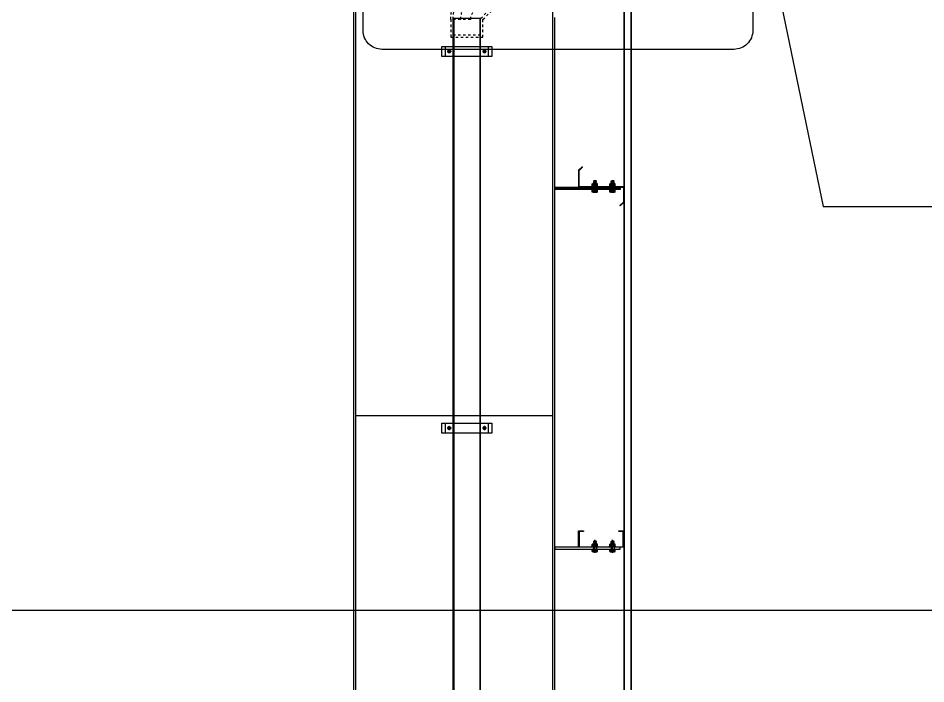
# Model space of a CAD drawing. Header units: inches. Extents: x 340055 to 349452, y -34649 to -30845.
# Drawn here: x 348032.66 to 348068.79, y -31912.47 to -31885.97 of the extents above; entities that cross this region are included whole.
import ezdxf

# ---------------------------------------------------------------- set-up
doc = ezdxf.new("R2010")
doc.units = ezdxf.units.IN
doc.header["$MEASUREMENT"] = 0
doc.linetypes.add('CENTER2', pattern=[28.575, 19.05, -3.175, 3.175, -3.175])
doc.linetypes.add('DASHED2', pattern=[9.525, 6.35, -3.175])
for name, color, linetype in [('2', 2, 'Continuous'), ('251', 251, 'Continuous'), ('3', 3, 'Continuous'), ('5', 5, 'Continuous'), ('6', 6, 'Continuous'), ('8', 8, 'Continuous'), ('9', 9, 'Continuous'), ('DASHED', 8, 'DASHED2'), ('DOWNPOUT', 52, 'Continuous'), ('ROOF W750S', 3, 'Continuous')]:
    doc.layers.add(name, color=color, linetype=linetype)
doc.styles.add('ST1', font='times.ttf', dxfattribs={"width": 0.7})
doc.styles.add('ST1H', font='vnshxh.shx', dxfattribs={"width": 0.7})
doc.dimstyles.new('100', dxfattribs={"dimtxt": 3, "dimasz": 1.5, "dimexe": 1, "dimexo": 0, "dimgap": 1, "dimtad": 1, "dimdec": 0, "dimlfac": 100, "dimzin": 0, "dimdsep": 46, "dimtxsty": 'ST1', "dimblk": 'OBLIQUE', "dimcen": 1, "dimdle": 1, "dimclrd": 8, "dimclre": 8, "dimclrt": 3, "dimadec": 0, "dimazin": 0, "dimtfac": 1, "dimtdec": 0, "dimtix": 1, "dimtmove": 1, "dimatfit": 3, "dimfxl": 0, "dimtolj": 1, "dimtzin": 0, "dimlwd": -1, "dimlwe": -1, "dimarcsym": 0})
doc.dimstyles.new('3', dxfattribs={"dimtxt": 3.5, "dimasz": 1.8, "dimexe": 1, "dimexo": 0, "dimgap": 1, "dimtad": 1, "dimdec": 0, "dimlfac": 3, "dimzin": 0, "dimdsep": 46, "dimtxsty": 'ST1H', "dimblk": 'OBLIQUE', "dimcen": 1, "dimdle": 1, "dimclrd": 8, "dimclre": 8, "dimclrt": 3, "dimadec": 0, "dimazin": 0, "dimtfac": 1, "dimtdec": 0, "dimtix": 1, "dimtofl": 0, "dimtmove": 1, "dimatfit": 3, "dimfxl": 0, "dimtolj": 1, "dimtzin": 0, "dimlwd": -1, "dimlwe": -1, "dimarcsym": 0})

# ---------------------------------------------------------------- blocks, each defined once
blk = doc.blocks.new('A$C6A7930B6')
at = {"layer": '2'}
h = blk.add_hatch(dxfattribs=at)
h.set_pattern_fill('ANSI31', color=256, scale=0.125, angle=-90, style=0)
h.set_pattern_definition([(315, (3303.04439, 11524.56439), (0.011048543456, 0.011048543456), [])])
h.paths.add_polyline_path([(1.5, 1.185), (1.5, 0.619), (0.016, 0.619), (0.016, 0.124), (0.129, 0.011), (0.118, 0), (0, 0.118), (0, 0.635), (1.484, 0.635), (1.484, 1.179), (1.371, 1.292), (1.382, 1.303)])
at = {"layer": '251'}
h = blk.add_hatch(color=256, dxfattribs=at)
h.paths.add_polyline_path([(0.314, 0.668), (0.31, 0.668, 0.192582), (0.332, 0.676, 0.192582), (0.353, 0.668)])
h.paths.add_polyline_path([(0.397, 0.668, 0.192582), (0.418, 0.676, 0.192582), (0.44, 0.668)])
h = blk.add_hatch(color=256, dxfattribs=at)
h.paths.add_polyline_path([(0.898, 0.668), (0.893, 0.668, 0.192582), (0.915, 0.676, 0.192582), (0.937, 0.668)])
h.paths.add_polyline_path([(0.98, 0.668, 0.192582), (1.002, 0.676, 0.192582), (1.023, 0.668)])
h = blk.add_hatch(color=256, dxfattribs=at)
h.paths.add_polyline_path([(0.314, 0.455), (0.31, 0.455, 0.192582), (0.332, 0.464, 0.192582), (0.353, 0.455)])
h.paths.add_polyline_path([(0.397, 0.455, 0.192582), (0.418, 0.464, 0.192582), (0.44, 0.455)])
h = blk.add_hatch(color=256, dxfattribs=at)
h.paths.add_polyline_path([(0.898, 0.455), (0.893, 0.455, 0.192582), (0.915, 0.464, 0.192582), (0.937, 0.455)])
h.paths.add_polyline_path([(0.98, 0.455, 0.192582), (1.002, 0.464, 0.192582), (1.023, 0.455)])
at = {"layer": '9', "linetype": 'Continuous'}
h = blk.add_hatch(dxfattribs=at)
h.set_pattern_fill('ANSI31', color=250, scale=0.25, angle=-90, style=0)
h.set_pattern_definition([(315, (3302.900187, 11527.014995), (0.02209708691, 0.02209708691), [])])
h.paths.add_polyline_path([(2.292, 0.552), (2.292, 0.619), (0.125, 0.619), (0.125, 0.552)])
at = {"layer": '2'}
blk.add_lwpolyline([(1.5, 1.185), (1.5, 0.619), (0.016, 0.619), (0.016, 0.124), (0.129, 0.011), (0.118, 0), (0, 0.118), (0, 0.635), (1.484, 0.635), (1.484, 1.179), (1.371, 1.292), (1.382, 1.303)], close=True, dxfattribs=at)
at = {"layer": '5', "linetype": 'CENTER2', "ltscale": 0.2}
for p, q in [((0.375, 0.436), (0.375, 0.859)), ((0.958, 0.436), (0.958, 0.859))]:
    blk.add_line(p, q, dxfattribs=at)
at = {"layer": '6'}
blk.add_lwpolyline([(2.292, 0.552), (2.292, 0.619), (0.125, 0.619), (0.125, 0.552), (2.292, 0.552)], dxfattribs=at)
at = {"layer": '8'}
for p, q in [((0.288, 0.676), (0.288, 0.739)), ((0.44, 0.748), (0.31, 0.748)), ((0.436, 0.668), (0.314, 0.668)), ((0.335, 0.832), (0.325, 0.824)), ((0.325, 0.824), (0.335, 0.817)), ((0.335, 0.772), (0.325, 0.764)), ((0.325, 0.764), (0.325, 0.748)), ((0.325, 0.635), (0.325, 0.552)), ((0.332, 0.676), (0.332, 0.739)), ((0.332, 0.676), (0.332, 0.739)), ((0.415, 0.837), (0.335, 0.837)), ((0.335, 0.832), (0.335, 0.837)), ((0.335, 0.832), (0.375, 0.835)), ((0.35, 0.759), (0.415, 0.765)), ((0.425, 0.759), (0.35, 0.759)), ((0.375, 0.837), (0.375, 0.835)), ((0.375, 0.835), (0.375, 0.837)), ((0.415, 0.837), (0.42, 0.83)), ((0.42, 0.83), (0.415, 0.825)), ((0.415, 0.78), (0.425, 0.774)), ((0.425, 0.774), (0.415, 0.765)), ((0.415, 0.765), (0.425, 0.759)), ((0.418, 0.676), (0.418, 0.739)), ((0.425, 0.759), (0.425, 0.748)), ((0.425, 0.635), (0.425, 0.552)), ((0.462, 0.676), (0.462, 0.739)), ((0.872, 0.676), (0.872, 0.739)), ((1.023, 0.748), (0.893, 0.748)), ((1.019, 0.668), (0.898, 0.668)), ((0.918, 0.832), (0.908, 0.824)), ((0.908, 0.824), (0.918, 0.817)), ((0.918, 0.772), (0.908, 0.764)), ((0.908, 0.764), (0.908, 0.748)), ((0.908, 0.635), (0.908, 0.552)), ((0.915, 0.676), (0.915, 0.739)), ((0.915, 0.676), (0.915, 0.739)), ((0.998, 0.837), (0.918, 0.837)), ((0.918, 0.832), (0.918, 0.837)), ((0.918, 0.832), (0.958, 0.835)), ((0.933, 0.759), (0.998, 0.765)), ((1.008, 0.759), (0.933, 0.759)), ((0.958, 0.837), (0.958, 0.835)), ((0.958, 0.835), (0.958, 0.837)), ((0.998, 0.837), (1.003, 0.83)), ((1.003, 0.83), (0.998, 0.825)), ((0.998, 0.78), (1.008, 0.774)), ((1.008, 0.774), (0.998, 0.765)), ((0.998, 0.765), (1.008, 0.759)), ((1.002, 0.676), (1.002, 0.739)), ((1.008, 0.759), (1.008, 0.748)), ((1.008, 0.635), (1.008, 0.552)), ((1.045, 0.676), (1.045, 0.739)), ((0.288, 0.464), (0.288, 0.526)), ((0.44, 0.535), (0.31, 0.535)), ((0.436, 0.552), (0.314, 0.552)), ((0.436, 0.455), (0.314, 0.455)), ((0.332, 0.464), (0.332, 0.526)), ((0.332, 0.464), (0.332, 0.526)), ((0.418, 0.464), (0.418, 0.526)), ((0.462, 0.464), (0.462, 0.526)), ((0.872, 0.464), (0.872, 0.526)), ((1.023, 0.535), (0.893, 0.535)), ((1.019, 0.552), (0.898, 0.552)), ((1.019, 0.455), (0.898, 0.455)), ((0.915, 0.464), (0.915, 0.526)), ((0.915, 0.464), (0.915, 0.526)), ((1.002, 0.464), (1.002, 0.526)), ((1.045, 0.464), (1.045, 0.526))]:
    blk.add_line(p, q, dxfattribs=at)
for points in [[(0.275, 0.65), (0.275, 0.668), (0.475, 0.668), (0.475, 0.65)], [(0.335, 0.817), (0.325, 0.809), (0.335, 0.802), (0.415, 0.81), (0.425, 0.819), (0.415, 0.825)], [(0.335, 0.802), (0.325, 0.794), (0.335, 0.787), (0.415, 0.795), (0.425, 0.804), (0.415, 0.81)], [(0.335, 0.787), (0.325, 0.779), (0.335, 0.772), (0.415, 0.78), (0.425, 0.789), (0.415, 0.795)], [(0.859, 0.65), (0.859, 0.668), (1.058, 0.668), (1.058, 0.65)], [(0.918, 0.817), (0.908, 0.809), (0.918, 0.802), (0.998, 0.81), (1.008, 0.819), (0.998, 0.825)], [(0.918, 0.802), (0.908, 0.794), (0.918, 0.787), (0.998, 0.795), (1.008, 0.804), (0.998, 0.81)], [(0.918, 0.787), (0.908, 0.779), (0.918, 0.772), (0.998, 0.78), (1.008, 0.789), (0.998, 0.795)], [(0.275, 0.535), (0.275, 0.552), (0.475, 0.552), (0.475, 0.535)], [(0.859, 0.535), (0.859, 0.552), (1.058, 0.552), (1.058, 0.535)]]:
    blk.add_lwpolyline(points, close=True, dxfattribs=at)
for centre, start, end in [((0.31, 0.716), 46.3972, 133.6028), ((0.31, 0.699), 226.3972, 313.6028), ((0.353, 0.716), 90, 133.6028), ((0.353, 0.699), 226.3972, 270), ((0.397, 0.716), 46.3972, 90), ((0.397, 0.699), 270, 313.6028), ((0.44, 0.716), 46.3972, 133.6028), ((0.44, 0.699), 226.3972, 313.6028), ((0.893, 0.716), 46.3972, 133.6028), ((0.893, 0.699), 226.3972, 313.6028), ((0.937, 0.716), 90, 133.6028), ((0.937, 0.699), 226.3972, 270), ((0.98, 0.716), 46.3972, 90), ((0.98, 0.699), 270, 313.6028), ((1.023, 0.716), 46.3972, 133.6028), ((1.023, 0.699), 226.3972, 313.6028), ((0.31, 0.503), 46.3972, 133.6028), ((0.31, 0.486), 226.3972, 313.6028), ((0.353, 0.503), 90, 133.6028), ((0.353, 0.486), 226.3972, 270), ((0.397, 0.503), 46.3972, 90), ((0.397, 0.486), 270, 313.6028), ((0.44, 0.503), 46.3972, 133.6028), ((0.44, 0.486), 226.3972, 313.6028), ((0.893, 0.503), 46.3972, 133.6028), ((0.893, 0.486), 226.3972, 313.6028), ((0.937, 0.503), 90, 133.6028), ((0.937, 0.486), 226.3972, 270), ((0.98, 0.503), 46.3972, 90), ((0.98, 0.486), 270, 313.6028), ((1.023, 0.503), 46.3972, 133.6028), ((1.023, 0.486), 226.3972, 313.6028)]:
    blk.add_arc(centre, 0.0314, start, end, dxfattribs=at)
blk = doc.blocks.new('*U65')
at = {"layer": '251'}
h = blk.add_hatch(color=256, dxfattribs=at)
h.paths.add_polyline_path([(-0.053, -0.04), (-0.053, -0.043, -0.192582), (-0.048, -0.029, -0.192582), (-0.053, -0.014)])
h.paths.add_polyline_path([(-0.053, 0.014, -0.192582), (-0.048, 0.029, -0.192582), (-0.053, 0.043)])
h = blk.add_hatch(color=256, dxfattribs=at)
h.paths.add_polyline_path([(0.067, -0.04), (0.067, -0.043, -0.192582), (0.073, -0.029, -0.192582), (0.067, -0.014)])
h.paths.add_polyline_path([(0.067, 0.014, -0.192582), (0.073, 0.029, -0.192582), (0.067, 0.043)])
at = {"layer": '5', "linetype": 'CENTER2', "ltscale": 0.2}
blk.add_line((-0.077, 0), (0.206, 0), dxfattribs=at)
at = {"layer": '8'}
for p, q in [((-0.053, 0.04), (-0.053, -0.04)), ((-0.048, 0.058), (-0.006, 0.058)), ((-0.048, 0.029), (-0.006, 0.029)), ((0, 0.043), (0, -0.043)), ((0.056, 0.033), (0, 0.033)), ((0.056, -0.066), (0.056, 0.066)), ((0.056, 0.066), (0.067, 0.066)), ((0.067, -0.066), (0.067, 0.066)), ((0.067, 0.04), (0.067, -0.04)), ((0.073, 0.058), (0.115, 0.058)), ((0.073, 0.029), (0.115, 0.029)), ((0.12, 0.043), (0.12, -0.043)), ((0.128, 0.033), (0.12, 0.033)), ((0.132, 0.027), (0.128, 0.033)), ((0.128, 0.033), (0.128, -0.017)), ((0.128, -0.017), (0.132, 0.027)), ((0.138, 0.033), (0.132, 0.027)), ((0.142, 0.027), (0.138, 0.033)), ((0.175, 0.03), (0.172, 0.027)), ((0.18, 0.027), (0.175, 0.03)), ((0.177, -0.027), (0.178, 0)), ((0.18, 0), (0.178, 0)), ((0.178, 0), (0.18, 0)), ((0.18, 0.027), (0.18, -0.027)), ((-0.048, -0.029), (-0.006, -0.029)), ((-0.048, -0.029), (-0.006, -0.029)), ((-0.048, -0.058), (-0.006, -0.058)), ((0.056, -0.033), (0, -0.033)), ((0.056, -0.066), (0.067, -0.066)), ((0.073, -0.029), (0.115, -0.029)), ((0.073, -0.029), (0.115, -0.029)), ((0.073, -0.058), (0.115, -0.058)), ((0.131, -0.033), (0.12, -0.033)), ((0.137, -0.027), (0.131, -0.033)), ((0.171, -0.033), (0.167, -0.027)), ((0.177, -0.027), (0.171, -0.033)), ((0.177, -0.027), (0.18, -0.027))]:
    blk.add_line(p, q, dxfattribs=at)
for points in [[(0.147, -0.027), (0.141, -0.033), (0.137, -0.027), (0.142, 0.027), (0.148, 0.033), (0.152, 0.027)], [(0.157, -0.027), (0.151, -0.033), (0.147, -0.027), (0.152, 0.027), (0.158, 0.033), (0.162, 0.027)], [(0.167, -0.027), (0.161, -0.033), (0.157, -0.027), (0.162, 0.027), (0.168, 0.033), (0.172, 0.027)]]:
    blk.add_lwpolyline(points, close=True, dxfattribs=at)
for centre, start, end in [((-0.032, 0.043), 136.3972, 223.6028), ((-0.032, 0.014), 136.3972, 180), ((-0.021, 0.043), 316.3972, 43.6028), ((-0.021, 0.014), 0, 43.6028), ((0.088, 0.043), 136.3972, 223.6028), ((0.088, 0.014), 136.3972, 180), ((0.099, 0.043), 316.3972, 43.6028), ((0.099, 0.014), 0, 43.6028), ((-0.032, -0.014), 180, 223.6028), ((-0.032, -0.043), 136.3972, 223.6028), ((-0.021, -0.014), 316.3972, 0), ((-0.021, -0.043), 316.3972, 43.6028), ((0.088, -0.014), 180, 223.6028), ((0.088, -0.043), 136.3972, 223.6028), ((0.099, -0.014), 316.3972, 0), ((0.099, -0.043), 316.3972, 43.6028)]:
    blk.add_arc(centre, 0.0209, start, end, dxfattribs=at)
blk = doc.blocks.new('*U66')
at = {"layer": '251'}
h = blk.add_hatch(color=256, dxfattribs=at)
h.paths.add_polyline_path([(-0.053, -0.04), (-0.053, -0.043, -0.192582), (-0.048, -0.029, -0.192582), (-0.053, -0.014)])
h.paths.add_polyline_path([(-0.053, 0.014, -0.192582), (-0.048, 0.029, -0.192582), (-0.053, 0.043)])
h = blk.add_hatch(color=256, dxfattribs=at)
h.paths.add_polyline_path([(0.067, -0.04), (0.067, -0.043, -0.192582), (0.073, -0.029, -0.192582), (0.067, -0.014)])
h.paths.add_polyline_path([(0.067, 0.014, -0.192582), (0.073, 0.029, -0.192582), (0.067, 0.043)])
at = {"layer": '5', "linetype": 'CENTER2', "ltscale": 0.2}
blk.add_line((-0.077, 0), (0.206, 0), dxfattribs=at)
at = {"layer": '8'}
for p, q in [((-0.053, 0.04), (-0.053, -0.04)), ((-0.048, 0.058), (-0.006, 0.058)), ((-0.048, 0.029), (-0.006, 0.029)), ((0, 0.043), (0, -0.043)), ((0.056, 0.033), (0, 0.033)), ((0.056, -0.066), (0.056, 0.066)), ((0.056, 0.066), (0.067, 0.066)), ((0.067, -0.066), (0.067, 0.066)), ((0.067, 0.04), (0.067, -0.04)), ((0.073, 0.058), (0.115, 0.058)), ((0.073, 0.029), (0.115, 0.029)), ((0.12, 0.043), (0.12, -0.043)), ((0.128, 0.033), (0.12, 0.033)), ((0.132, 0.027), (0.128, 0.033)), ((0.128, 0.033), (0.128, -0.017)), ((0.128, -0.017), (0.132, 0.027)), ((0.138, 0.033), (0.132, 0.027)), ((0.142, 0.027), (0.138, 0.033)), ((0.175, 0.03), (0.172, 0.027)), ((0.18, 0.027), (0.175, 0.03)), ((0.177, -0.027), (0.178, 0)), ((0.18, 0), (0.178, 0)), ((0.178, 0), (0.18, 0)), ((0.18, 0.027), (0.18, -0.027)), ((-0.048, -0.029), (-0.006, -0.029)), ((-0.048, -0.029), (-0.006, -0.029)), ((-0.048, -0.058), (-0.006, -0.058)), ((0.056, -0.033), (0, -0.033)), ((0.056, -0.066), (0.067, -0.066)), ((0.073, -0.029), (0.115, -0.029)), ((0.073, -0.029), (0.115, -0.029)), ((0.073, -0.058), (0.115, -0.058)), ((0.131, -0.033), (0.12, -0.033)), ((0.137, -0.027), (0.131, -0.033)), ((0.171, -0.033), (0.167, -0.027)), ((0.177, -0.027), (0.171, -0.033)), ((0.177, -0.027), (0.18, -0.027))]:
    blk.add_line(p, q, dxfattribs=at)
for points in [[(0.147, -0.027), (0.141, -0.033), (0.137, -0.027), (0.142, 0.027), (0.148, 0.033), (0.152, 0.027)], [(0.157, -0.027), (0.151, -0.033), (0.147, -0.027), (0.152, 0.027), (0.158, 0.033), (0.162, 0.027)], [(0.167, -0.027), (0.161, -0.033), (0.157, -0.027), (0.162, 0.027), (0.168, 0.033), (0.172, 0.027)]]:
    blk.add_lwpolyline(points, close=True, dxfattribs=at)
for centre, start, end in [((-0.032, 0.043), 136.3972, 223.6028), ((-0.032, 0.014), 136.3972, 180), ((-0.021, 0.043), 316.3972, 43.6028), ((-0.021, 0.014), 0, 43.6028), ((0.088, 0.043), 136.3972, 223.6028), ((0.088, 0.014), 136.3972, 180), ((0.099, 0.043), 316.3972, 43.6028), ((0.099, 0.014), 0, 43.6028), ((-0.032, -0.014), 180, 223.6028), ((-0.032, -0.043), 136.3972, 223.6028), ((-0.021, -0.014), 316.3972, 0), ((-0.021, -0.043), 316.3972, 43.6028), ((0.088, -0.014), 180, 223.6028), ((0.088, -0.043), 136.3972, 223.6028), ((0.099, -0.014), 316.3972, 0), ((0.099, -0.043), 316.3972, 43.6028)]:
    blk.add_arc(centre, 0.0209, start, end, dxfattribs=at)
blk = doc.blocks.new('A$C174458B3')
at = {"layer": '2'}
blk.add_lwpolyline([(1.333, 0.017), (1.483, 0.017), (1.483, 0.525), (0.017, 0.525), (0.017, 0.017), (0.167, 0.017), (0.167, 0), (0, 0), (0, 0.542), (1.5, 0.542), (1.5, 0), (1.333, 0), (1.333, 0.017)], dxfattribs=at)
at = {"layer": '5'}
blk.add_lwpolyline([(2.292, 0.542), (2.292, 0.608), (0.125, 0.608), (0.125, 0.542), (2.292, 0.542)], dxfattribs=at)
at = {"layer": '251', "color": 147, "xscale": 1.5, "yscale": 1.5, "zscale": 1.5, "rotation": 270}
for name, p in [('*U66', (0.375, 0.608)), ('*U65', (0.958, 0.608))]:
    blk.add_blockref(name, p, dxfattribs=at)
blk = doc.blocks.new('A$C3213453A')
at = {"layer": '2'}
blk.add_blockref('A$C6A7930B6', (0, 182.776), dxfattribs=at)
at = {"layer": '2', "xscale": -1, "rotation": 180}
blk.add_blockref('A$C174458B3', (0, 171.992), dxfattribs=at)
blk = doc.blocks.new('EBLOW D90-135 DO')
at = {"layer": 'DASHED', "ltscale": 0.02}
for p, q in [((4999939.9, 756636), (4999939.9, 756693.7)), ((5000004.9, 756636), (4999939.9, 756636)), ((5000044.9, 756636), (5000092.8, 756588)), ((5000016.6, 756607.7), (4999970.4, 756561.5))]:
    blk.add_line(p, q, dxfattribs=at)
blk.add_lwpolyline([(4999970.6, 756561.7, -0.198912), (4999939.9, 756636), (4999939.9, 756693.7), (5000044.9, 756693.7), (5000044.9, 756636), (5000092.8, 756588), (5000018.6, 756513.8), (4999970.6, 756561.7)], format="xyb", dxfattribs=at)
blk.add_lwpolyline([(4999976, 756567.1, -0.198912), (4999947.4, 756636), (4999947.4, 756686.2), (5000037.4, 756686.2), (5000037.4, 756632.9), (5000082.2, 756588), (5000018.6, 756524.4)], format="xyb", close=True, dxfattribs=at)
for radius in [72.5, 40]:
    blk.add_arc((5000044.9, 756636), radius, 180, 225, dxfattribs=at)
blk = doc.blocks.new('111')
at = {"color": 2}
blk.add_lwpolyline([(354275.7, -24000.7), (354342.3, -24000.7), (354342.3, -23987.3), (354275.7, -23987.3)], close=True, dxfattribs=at)
at = {"layer": 'DOWNPOUT', "color": 1, "true_color": 0xfa051e}
for p, q in [((354282.8, -23994), (354288.3, -23994)), ((354285.6, -23991.2), (354285.6, -23996.5)), ((354329.5, -23994), (354335, -23994)), ((354332.4, -23991.2), (354332.4, -23996.5))]:
    blk.add_line(p, q, dxfattribs=at)
blk.add_lwpolyline([(354280.7, -24000.7), (354337.3, -24000.7), (354337.3, -23987.3), (354280.7, -23987.3)], close=True, dxfattribs=at)
for centre, radius in [((354285.6, -23994), 2), ((354285.6, -23994), 1.33), ((354332.4, -23994), 2), ((354332.4, -23994), 1.33)]:
    blk.add_circle(centre, radius, dxfattribs=at)
blk = doc.blocks.new('112')
at = {"layer": 'DOWNPOUT', "color": 222}
blk.add_lwpolyline([(354327.4, -23950.3), (354327.4, -25254.3), (354328.6, -25257.7), (354328.6, -25283.7), (354289.5, -25283.7), (354289.5, -25257.7), (354290.7, -25254.3), (354290.7, -23950.3)], close=True, dxfattribs=at)
for points in [[(354291.9, -23950.3), (354291.9, -25254.5), (354290.7, -25257.9), (354290.7, -25283.7)], [(354326.2, -23950.3), (354326.2, -25253.9), (354327.3, -25257.3), (354327.3, -25283.1)]]:
    blk.add_lwpolyline(points, dxfattribs=at)
at = {"color": 133, "true_color": 0x36c9c7}
for p in [(0, 0), (0, -500)]:
    blk.add_blockref('111', p, dxfattribs=at)
at = {"layer": 'ROOF W750S', "xscale": 0.4074074074160308, "yscale": 0.4074074074160308, "zscale": 0.4074074074160308, "rotation": 180}
blk.add_blockref('EBLOW D90-135 DO', (2391342.9, 284307.5), dxfattribs=at)
blk = doc.blocks.new('_Oblique')
at = {"color": 0, "linetype": 'ByBlock', "lineweight": -2}
blk.add_line((-0.5, -0.5), (0.5, 0.5), dxfattribs=at)

msp = doc.modelspace()

# ---------------------------------------------------------------- linework, layer by layer
at = {"color": 1, "true_color": 0xfa051e}
msp.add_lwpolyline([(348047.1385, -31873.535), (348061.149, -31873.535, -0.4142136), (348061.899, -31874.285), (348061.899, -31886.4589, -0.4142136), (348061.149, -31887.2089), (348047.1385, -31887.2089, -0.4142136), (348046.3885, -31886.4589), (348046.3885, -31874.285, -0.4142136)], format="xyb", close=True, dxfattribs=at)
at = {"layer": '2', "color": 9}
for p, q in [((348053.9349, -31964.1373), (348053.9349, -31882.426)), ((348046.0149, -31964.1373), (348046.0149, -31885.118)), ((348046.0949, -31964.1373), (348046.0949, -31885.118)), ((348054.0149, -31964.1373), (348054.0149, -31885.9346)), ((348046.1149, -31901.7835), (348053.9149, -31901.7835))]:
    msp.add_line(p, q, dxfattribs=at)
at = {"layer": '3'}
for points in [[(348056.7649, -32112.9923), (348057.0649, -32112.9923), (348057.0649, -31852.0373), (348056.7649, -31852.0373)], [(348056.7749, -32112.9823), (348057.0549, -32112.9823), (348057.0549, -31852.0473), (348056.7749, -31852.0473)]]:
    msp.add_lwpolyline(points, close=True, dxfattribs=at)

# ---------------------------------------------------------------- block references
at = {"color": 133, "true_color": 0x36c9c7, "xscale": -0.03000000002793968, "yscale": 0.02999999999883585, "zscale": 0.03}
msp.add_blockref('112', (358679.7848, -31167.4712), dxfattribs=at)
at = {"layer": '2', "color": 9, "xscale": -1.200000000011642, "yscale": 1.200000000011642, "zscale": 1.2}
msp.add_blockref('A$C3213453A', (348056.7649, -32112.7773), dxfattribs=at)

# ---------------------------------------------------------------- leaders
at = {"color": 9}
msp.add_leader([(348020.2112, -31876.6441), (348024.3655, -31909.5421), (348077.6553, -31909.5421)], dimstyle='3', override={"dimgap": 1, "dimtad": 0}, dxfattribs=at)
at = {"color": 240, "true_color": 0xf90627}
msp.add_leader([(348061.9397, -31880.134), (348064.6969, -31893.4713), (348077.2238, -31893.4713)], dimstyle='100', override={"dimgap": 1, "dimtad": 0, "dimfxl": 0.18}, dxfattribs=at)

doc.saveas('drawing.dxf')
